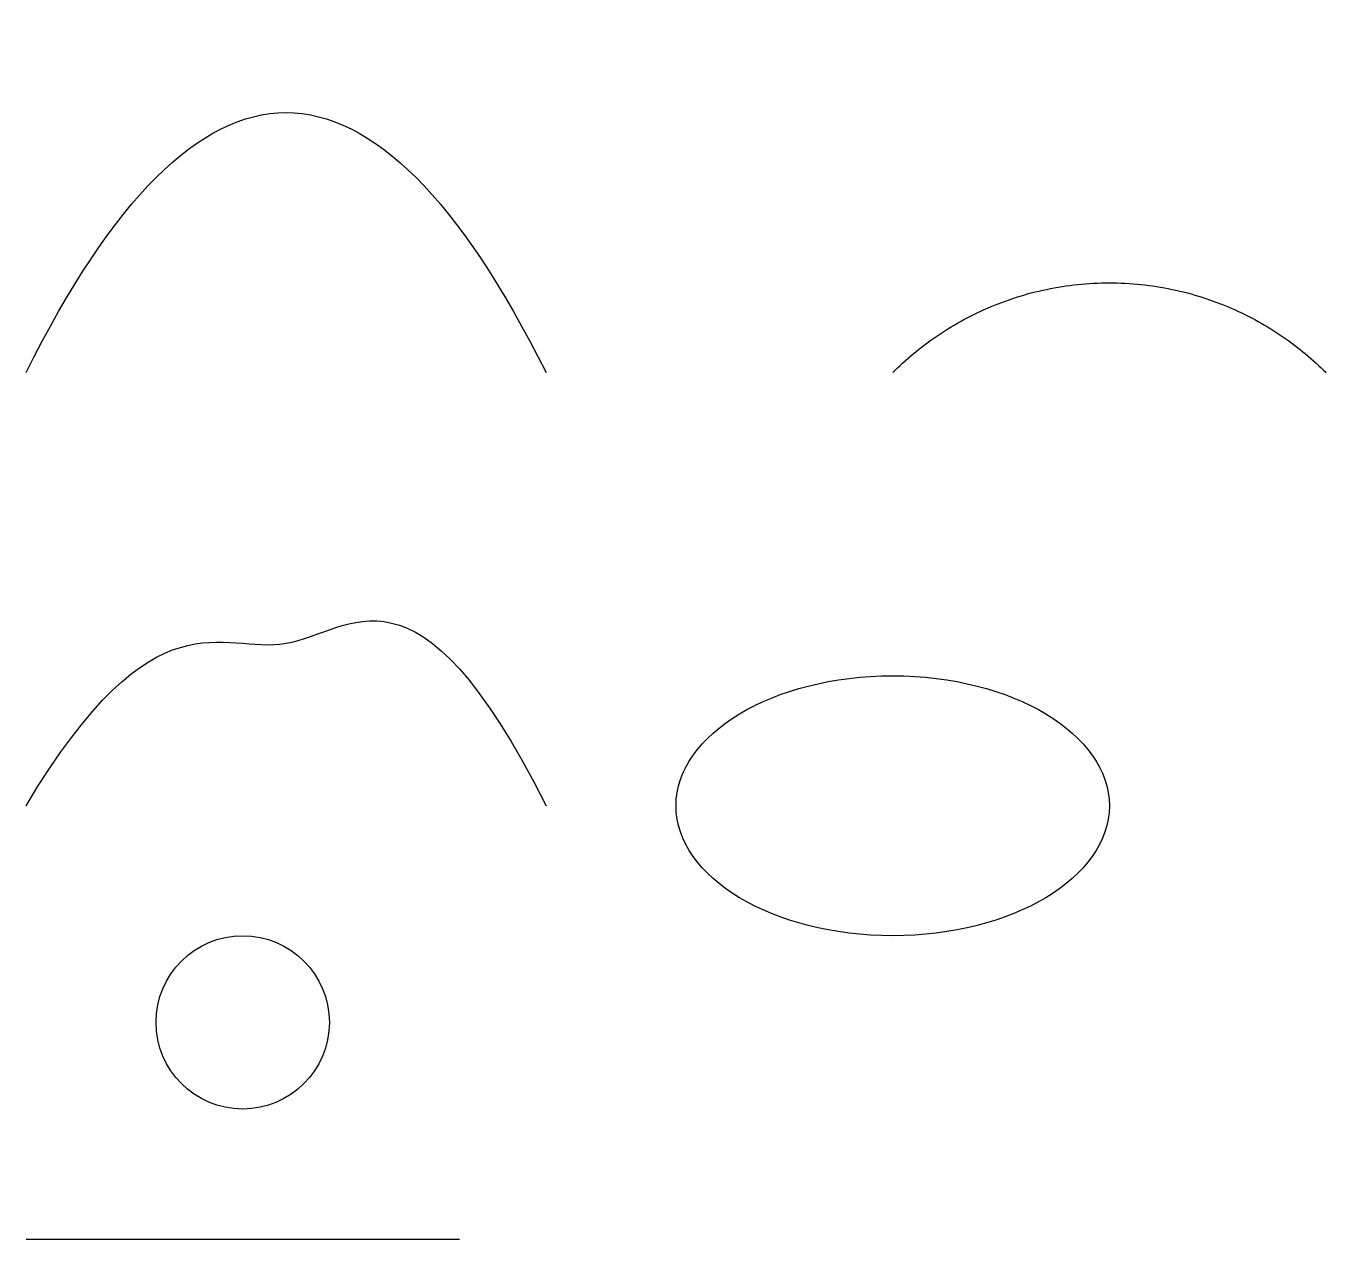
# Model space of a CAD drawing. Header units: metres. Extents: x 0 to 300, y 0 to 280.
import ezdxf

# ---------------------------------------------------------------- set-up
doc = ezdxf.new("R2010")
doc.units = ezdxf.units.M
for name, color, linetype in [('Bezier', 7, 'Continuous'), ('Circles', 7, 'Continuous'), ('Ellipses', 7, 'Continuous'), ('Lines', 7, 'Continuous'), ('NURBS', 7, 'Continuous'), ('Splines', 7, 'Continuous')]:
    doc.layers.add(name, color=color, linetype=linetype)

msp = doc.modelspace()

# ---------------------------------------------------------------- linework, layer by layer
at = {"layer": 'Bezier'}
msp.add_open_spline([(0, 200), (40, 280), (80, 280), (120, 200)], degree=3, dxfattribs=at)
at = {"layer": 'Circles'}
msp.add_circle((50, 50), 20, dxfattribs=at)
at = {"layer": 'Ellipses'}
msp.add_ellipse((200, 100), major_axis=(50, 0), ratio=0.6, dxfattribs=at)
at = {"layer": 'Lines'}
msp.add_line((0, 0), (100, 0), dxfattribs=at)
at = {"layer": 'NURBS'}
msp.add_rational_spline([(200, 200), (250, 250), (300, 200)], [1, 0.707, 1], degree=2, dxfattribs=at)
at = {"layer": 'Splines'}
msp.add_open_spline([(0, 100), (30, 150), (60, 120), (90, 160), (120, 100)], degree=3, dxfattribs=at)

doc.saveas('drawing.dxf')
